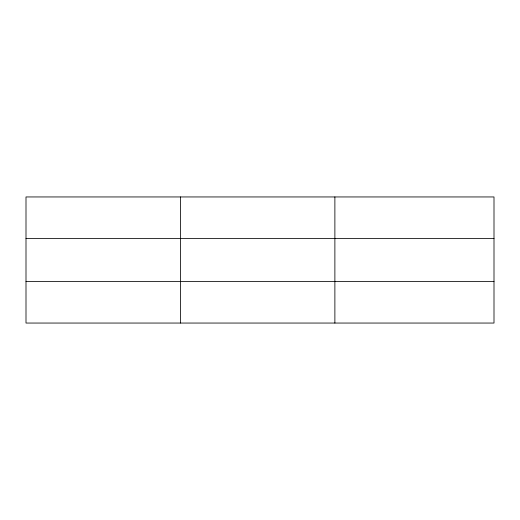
<?xml version="1.0" encoding="UTF-8"?>
<svg xmlns="http://www.w3.org/2000/svg" width="520" height="520" viewBox="0 0 520 520"><rect width="100%" height="100%" fill="white"/><g stroke="black" fill="none" stroke-linecap="round" stroke-linejoin="round"><path stroke-width="0.78" d="M180.44 196.95L180.44 323.05M334.88 196.95L334.88 323.05M494 238.563L494 196.95L26 196.95L26 323.05L494 323.05L494 238.563L26 238.563M26 281.437L494 281.437"/></g></svg>
